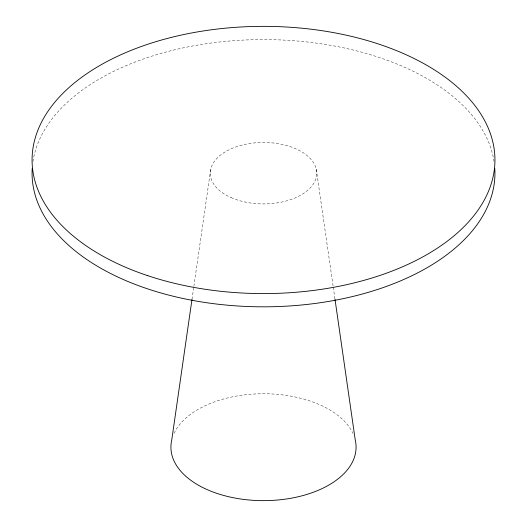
<?xml version="1.0" encoding="UTF-8"?>
<svg xmlns="http://www.w3.org/2000/svg" width="527" height="527" viewBox="0 0 527 527"><rect width="100%" height="100%" fill="white"/><g stroke="black" fill="none" stroke-linecap="round" stroke-linejoin="round"><path stroke-width="0.4" stroke-dasharray="2.63 1.98" d="M191.98 299.415L193.738 287.208M193.857 286.392L210.728 169.187M316.272 169.187L333.143 286.392M333.262 287.208L335.02 299.415M32.944 161.552A231.439 133.621 0 0 1 263.5 39.578A231.439 133.621 0 0 1 494.056 161.552M174.081 433.372A92.574 53.451 0 0 1 263.5 393.755A92.574 53.451 0 0 1 352.919 433.372M231.096 197.579A53.234 30.731 0 0 0 316.272 177.21A53.234 30.731 0 0 0 243.131 144.806A53.234 30.731 0 0 0 231.096 197.579"/><path stroke-width="0.79" d="M191.98 299.415L171.716 440.223A92.574 53.451 0 0 0 263.5 500.65A92.574 53.451 0 0 0 355.284 440.223L335.02 299.415M494.794 168.535A231.439 133.621 0 0 1 263.5 306.819A231.439 133.621 0 0 1 32.206 168.535M147.784 275.687A231.439 133.621 0 0 0 494.939 159.971A231.439 133.621 0 0 0 147.784 44.255A231.439 133.621 0 0 0 147.784 275.687"/></g></svg>
